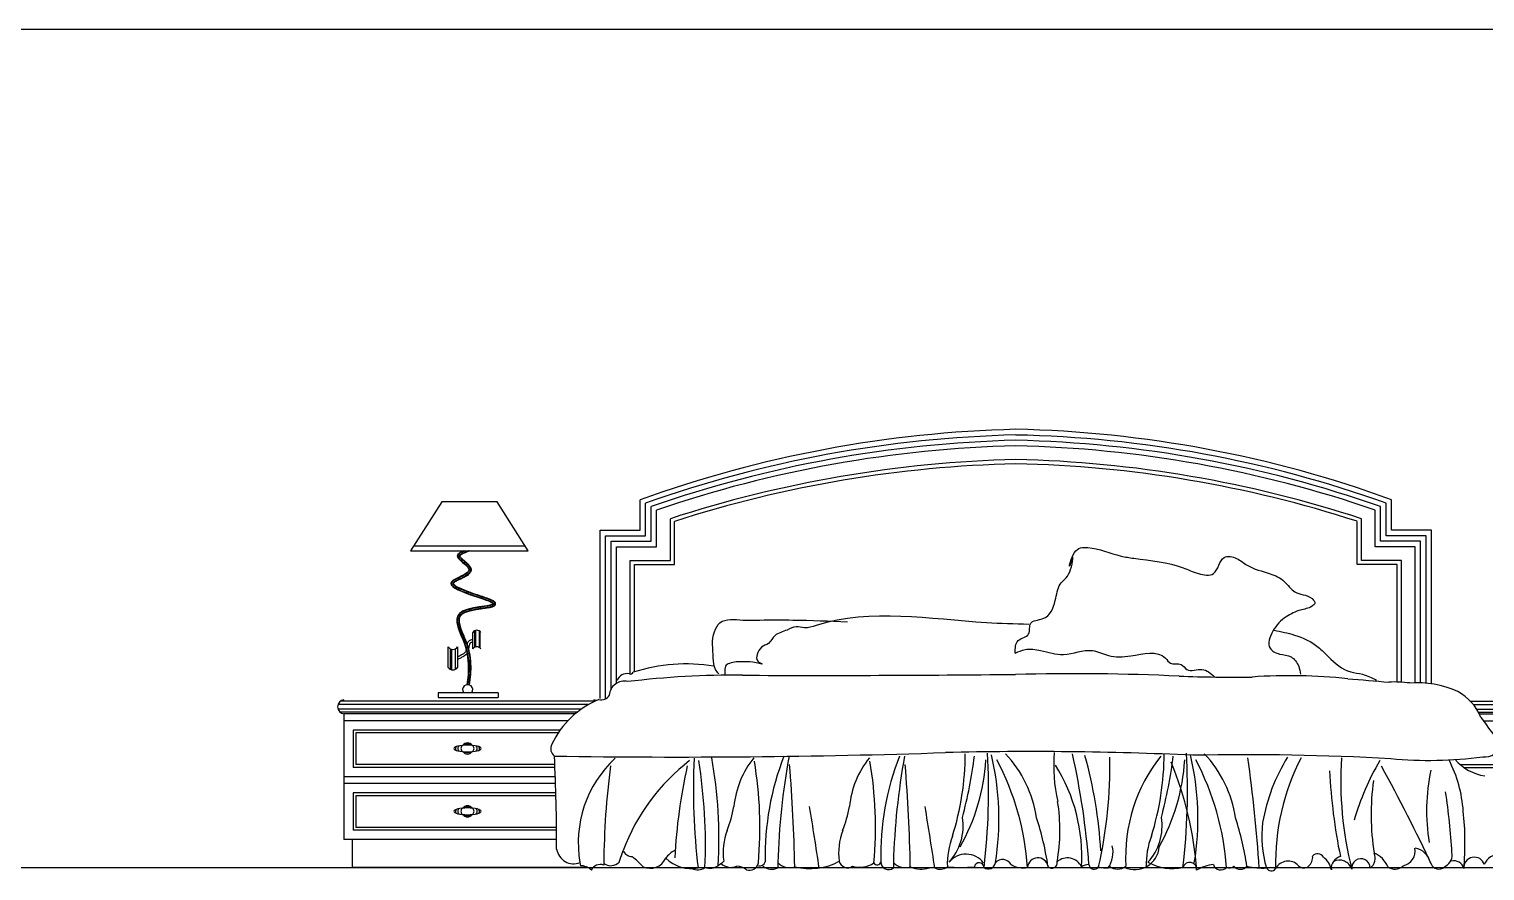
# Model space of a CAD drawing. Header units: inches. Extents: x 18.5 to 61, y 8.5 to 33.3.
# Drawn here: x 50.368 to 53.694, y 20.782 to 22.704 of the extents above; entities that cross this region are included whole.
import ezdxf

# ---------------------------------------------------------------- set-up
doc = ezdxf.new("R2010")
doc.units = ezdxf.units.IN
doc.header["$MEASUREMENT"] = 0
doc.layers.add('02', color=2, linetype='Continuous')
doc.layers.add('1', color=1, linetype='Continuous')

msp = doc.modelspace()

# ---------------------------------------------------------------- linework, layer by layer
at = {"layer": '02'}
for p, q in [((51.3112, 21.625), (51.2396, 21.5131)), ((51.4376, 21.625), (51.3112, 21.625)), ((51.5084, 21.5131), (51.4376, 21.625)), ((51.7642, 21.5601), (51.7642, 21.6296)), ((51.7768, 21.5476), (51.7768, 21.6219)), ((53.4686, 21.5476), (53.4686, 21.6219)), ((53.4811, 21.5601), (53.4811, 21.6296)), ((51.7893, 21.535), (51.7893, 21.6141)), ((51.8019, 21.5225), (51.8019, 21.6062)), ((53.4435, 21.5225), (53.4435, 21.6062)), ((53.456, 21.535), (53.456, 21.6141)), ((51.6728, 21.1759), (51.6728, 21.5601)), ((51.6728, 21.5601), (51.7642, 21.5601)), ((51.8333, 21.4911), (51.8333, 21.5863)), ((51.8427, 21.4817), (51.8427, 21.5803)), ((53.4027, 21.4817), (53.4027, 21.5803)), ((53.4121, 21.4911), (53.4121, 21.5863)), ((53.5725, 21.5601), (53.4811, 21.5601)), ((53.5725, 21.2093), (53.5725, 21.5601)), ((51.2468, 21.5244), (51.5013, 21.5244)), ((51.6853, 21.1759), (51.6853, 21.5476)), ((51.6853, 21.5476), (51.7768, 21.5476)), ((51.6979, 21.1974), (51.6979, 21.535)), ((51.6979, 21.535), (51.7893, 21.535)), ((51.7105, 21.2105), (51.7105, 21.5225)), ((51.7105, 21.5225), (51.8019, 21.5225)), ((53.5349, 21.5225), (53.4435, 21.5225)), ((53.5474, 21.535), (53.456, 21.535)), ((53.56, 21.5476), (53.4686, 21.5476)), ((53.5349, 21.2105), (53.5349, 21.5225)), ((53.5474, 21.2116), (53.5474, 21.535)), ((53.56, 21.2108), (53.56, 21.5476)), ((51.2396, 21.5131), (51.5084, 21.5131)), ((51.7418, 21.2316), (51.7418, 21.4911)), ((51.7418, 21.4911), (51.8333, 21.4911)), ((53.5035, 21.4911), (53.4121, 21.4911)), ((53.5035, 21.213), (53.5035, 21.4911)), ((51.7513, 21.2366), (51.7513, 21.4817)), ((51.7513, 21.4817), (51.8427, 21.4817)), ((53.4941, 21.4817), (53.4027, 21.4817)), ((53.4941, 21.2134), (53.4941, 21.4817)), ((51.3819, 21.289), (51.3819, 21.3267)), ((51.3868, 21.2931), (51.3868, 21.3307)), ((51.3892, 21.2938), (51.3892, 21.3314)), ((51.3973, 21.292), (51.3973, 21.3296)), ((51.3988, 21.2908), (51.3988, 21.3285)), ((51.3257, 21.2469), (51.3257, 21.2936)), ((51.3308, 21.2426), (51.3308, 21.2893)), ((51.3342, 21.2415), (51.3342, 21.2882)), ((51.3421, 21.2426), (51.3421, 21.2893)), ((51.3473, 21.2936), (51.3473, 21.2469)), ((51.3027, 21.1891), (51.3027, 21.1779)), ((51.4399, 21.1891), (51.3027, 21.1891)), ((51.4399, 21.1891), (51.4399, 21.1779)), ((51.647, 21.1624), (51.074, 21.1624)), ((51.6605, 21.1694), (51.0792, 21.1694)), ((51.3027, 21.1779), (51.4399, 21.1779)), ((53.6613, 21.1694), (54.1658, 21.1694)), ((53.6675, 21.1624), (54.1711, 21.1624)), ((51.6297, 21.1515), (51.0738, 21.1515)), ((51.6204, 21.1445), (51.0786, 21.1445)), ((51.6158, 21.1408), (51.0873, 21.1408)), ((51.0873, 21.1408), (51.0873, 20.8539)), ((51.5989, 21.1248), (51.0873, 21.1248)), ((53.6755, 21.1515), (54.1712, 21.1515)), ((53.6797, 21.1445), (54.1665, 21.1445)), ((53.6817, 21.1408), (54.1578, 21.1408)), ((53.6908, 21.1248), (54.1578, 21.1248)), ((51.5815, 21.1036), (51.1085, 21.1036)), ((51.1085, 21.1036), (51.1085, 21.0186)), ((51.5771, 21.0972), (51.1149, 21.0972)), ((51.1149, 21.0972), (51.1149, 21.0249)), ((51.5695, 21.0249), (51.1149, 21.0249)), ((53.637, 21.0249), (54.1302, 21.0249)), ((51.5705, 20.9973), (51.0873, 20.9973)), ((51.5697, 21.0186), (51.1085, 21.0186)), ((53.6457, 21.0186), (54.1366, 21.0186)), ((51.5711, 20.9814), (51.0873, 20.9814)), ((51.1085, 20.9601), (51.1085, 20.8751)), ((51.5717, 20.9601), (51.1085, 20.9601)), ((51.5719, 20.9538), (51.1149, 20.9538)), ((51.1149, 20.9538), (51.1149, 20.8815)), ((51.5733, 20.8751), (51.1085, 20.8751)), ((51.5733, 20.8815), (51.1149, 20.8815)), ((51.5735, 20.8539), (51.0873, 20.8539)), ((51.1064, 20.8539), (51.1064, 20.7901)), ((51.7163, 20.8018), (51.7256, 20.8291)), ((51.6391, 20.7901), (51.1064, 20.7901)), ((51.6267, 20.801), (51.628, 20.794)), ((51.6813, 20.7988), (51.6813, 20.7953)), ((52.0789, 20.8015), (52.0786, 20.7888)), ((52.3434, 20.8015), (52.3431, 20.7888)), ((52.4374, 20.7888), (52.4251, 20.7888))]:
    msp.add_line(p, q, dxfattribs=at)
for centre, radius, start, end in [((52.6899, 19.0607), 2.7306, 91.414, 109.8166), ((52.564, 19.1064), 2.6848, 70.0252, 88.7504), ((52.6847, 19.0636), 2.7146, 91.3118, 109.5395), ((52.6898, 19.0255), 2.7407, 91.4067, 109.1818), ((52.5688, 19.1077), 2.6703, 70.3084, 88.8464), ((52.5637, 19.0702), 2.6958, 70.6693, 88.7482), ((52.6898, 19.0068), 2.7468, 91.4023, 108.8592), ((52.6896, 18.9567), 2.7656, 91.3888, 108.0371), ((52.5635, 19.051), 2.7024, 70.9967, 88.7479), ((52.5631, 18.9995), 2.7226, 71.8308, 88.7494), ((52.6841, 18.9638), 2.7485, 91.2824, 107.8261), ((52.5683, 19.0052), 2.707, 72.0466, 88.8509), ((51.3517, 21.5013), 0.000911, 144.4873, 200.9994), ((51.3537, 21.501), 0.00164, 149.9765, 190.3918), ((51.3911, 21.3206), 0.011, 33.5479, 146.4521), ((51.3365, 21.3011), 0.0132, 214.8318, 325.1682), ((51.3911, 21.2829), 0.011, 33.5479, 146.4521), ((51.8696, 20.8611), 0.3936, 80.7702, 107.9013), ((51.3365, 21.2544), 0.0132, 214.8318, 325.1682), ((51.7338, 21.2094), 0.0232, 75.3981, 161.7943), ((51.9754, 19.2564), 1.9725, 89.3319, 96.9806), ((51.7417, 21.2395), 0.00789, 255.3981, 330.9726), ((52.1781, 63.1086), 41.8801, 269.75411, 270.60684), ((52.7526, 15.868), 5.3644, 87.3999, 91.3978), ((53.1216, 24.8181), 3.5935, 267.9949, 270.6578), ((53.2495, 19.9768), 1.2511, 83.968, 93.9688), ((4271.9355, 50673.3316), 50827.4779, 265.23911578, 265.23922247), ((51.3702, 21.1957), 0.0116, 325.1695, 214.8305), ((51.7278, 21.1813), 0.034, 76.5721, 176.2573), ((53.488, 20.9527), 0.2608, 82.4242, 92.8068), ((53.5392, 20.9871), 0.2247, 65.4841, 94.2784), ((53.5746, 21.0861), 0.1202, 22.75, 61.2578), ((51.089, 21.1567), 0.016, 96.2668, 263.7332), ((51.7467, 20.9856), 0.203, 112.1833, 155.0683), ((51.6565, 21.1567), 0.016, 62.6834, 83.7332), ((51.6755, 21.1941), 0.0212, 255.0554, 330.1616), ((54.1764, 21.4658), 0.5933, 214.1616, 221.8686), ((51.3475, 21.0618), 0.00547, 132.1029, 234.6454), ((51.3558, 21.0617), 0.00811, 133.2333, 227.9866), ((51.3639, 21.0616), 0.00912, 128.453, 230.6695), ((51.3698, 21.0617), 0.0127, 34.3548, 145.6452), ((51.3698, 21.0617), 0.0102, 46.9552, 133.0448), ((51.3756, 21.0616), 0.00912, 309.3305, 51.547), ((51.3837, 21.0617), 0.00811, 312.0134, 46.7667), ((51.3921, 21.0618), 0.00547, 305.3546, 47.8971), ((51.5809, 21.0612), 0.0208, 151.2315, 233.8387), ((53.6914, 21.0898), 0.0476, 267.5364, 335.0909), ((51.3698, 21.0617), 0.0127, 214.3548, 325.6452), ((51.3698, 21.0617), 0.0102, 226.9552, 313.0448), ((51.851, 39.5151), 18.4729, 269.12405, 271.89575), ((47.028, 20.8327), 4.5455, 359.9864, 2.6685), ((51.8859, 20.8462), 0.2631, 132.7766, 189.8881), ((53.408, 20.7909), 1.7267, 172.296, 179.7377), ((52.1606, 20.6658), 0.4646, 127.5669, 159.4268), ((53.0666, 20.753), 1.2245, 167.2925, 177.2313), ((53.3224, 20.966), 1.4366, 177.0748, 187.0821), ((50.7084, 20.842), 1.2051, 357.5316, 9.1694), ((50.9028, 20.8575), 1.0414, 356.5056, 10.1251), ((52.188, 20.9087), 0.2104, 141.2037, 174.482), ((51.1265, 20.8813), 0.9115, 354.915, 9.5664), ((52.6799, 20.8158), 0.63, 158.7161, 181.151), ((53.7075, 20.7525), 1.6294, 169.6773, 178.2756), ((48.352, 20.7201), 3.7662, 1.085, 4.6433), ((52.452, 20.9087), 0.2104, 141.2037, 174.482), ((51.3905, 20.8813), 0.9115, 354.915, 9.5664), ((52.9439, 20.8158), 0.63, 158.7161, 181.151), ((53.9715, 20.7525), 1.6294, 169.6773, 178.2756), ((48.616, 20.7201), 3.7662, 1.085, 4.6433), ((52.6567, 12.8616), 8.193, 87.40687, 91.36081), ((51.8606, 21.0539), 0.6466, 342.6919, 359.6259), ((52.093, 21.0632), 0.4618, 330.6519, 356.551), ((51.4772, 21.1762), 1.059, 345.1249, 352.8553), ((51.0986, 20.964), 1.4618, 353.1687, 3.4096), ((51.9563, 20.9011), 0.6278, 350.7798, 13.4424), ((52.0391, 20.7483), 0.6118, 3.9216, 27.9869), ((52.4034, 20.8638), 0.2697, 8.3686, 43.5646), ((53.0675, 21.0211), 0.3584, 175.0154, 192.9713), ((52.3818, 20.8147), 0.3917, 356.5949, 32.2459), ((51.0104, 20.6612), 1.7844, 4.3531, 12.5744), ((51.7593, 20.7634), 1.0596, 3.4817, 15.4537), ((51.7881, 21.0241), 1.0497, 347.1924, 0.9681), ((53.2427, 20.8142), 0.3692, 141.4183, 183.3351), ((52.3151, 21.0539), 0.6466, 342.6919, 359.6259), ((52.5475, 21.0632), 0.4618, 330.6519, 356.551), ((51.9317, 21.1762), 1.059, 345.1249, 352.8553), ((52.2359, 20.7243), 0.8022, 4.2453, 22.4189), ((51.5531, 20.964), 1.4618, 353.1687, 3.4096), ((52.4108, 20.9011), 0.6278, 350.7798, 13.4424), ((53.1462, 14.8824), 6.165, 86.90384, 91.10465), ((52.4936, 20.7483), 0.6118, 3.9216, 27.9869), ((52.8579, 20.8638), 0.2697, 8.3686, 43.5646), ((49.9946, 20.5876), 3.1904, 3.6164, 8.1624), ((53.599, 20.8203), 0.4188, 148.0546, 170.0487), ((53.7379, 20.8004), 0.5218, 152.5878, 181.4082), ((54.1764, 20.9867), 0.8113, 176.1942, 194.3062), ((53.9697, 20.7323), 0.5974, 149.6617, 163.917), ((53.5663, 22.0005), 0.966, 264.8232, 277.3172), ((53.3358, 20.8956), 0.3101, 4.2607, 26.805), ((53.7114, 21.11), 0.1122, 221.017, 261.2773), ((54.5965, 21.0694), 1.2583, 182.675, 191.6768), ((53.9997, 20.91), 0.5653, 172.0006, 188.8952), ((50.2118, 19.2262), 3.7094, 25.0021, 28.9384), ((54.004, 20.9193), 0.4428, 167.9198, 189.3722), ((52.0393, 20.7315), 1.5824, 3.3455, 8.4008), ((51.3475, 20.9183), 0.00547, 132.1029, 234.6454), ((51.3558, 20.9183), 0.00811, 133.2333, 227.9866), ((51.3639, 20.9182), 0.00912, 128.453, 230.6695), ((51.3698, 20.9182), 0.0127, 34.3548, 145.6452), ((51.3698, 20.9182), 0.0102, 46.9552, 133.0448), ((51.3756, 20.9182), 0.00912, 309.3305, 51.547), ((51.3837, 20.9183), 0.00811, 312.0134, 46.7667), ((51.3921, 20.9183), 0.00547, 305.3546, 47.8971), ((51.6622, 20.9899), 0.3222, 338.9996, 349.0922), ((44.2751, 19.6166), 7.9848, 8.44175, 9.45975), ((51.9262, 20.9899), 0.3222, 338.9996, 349.0922), ((44.5391, 19.6166), 7.9848, 8.44175, 9.45975), ((52.3145, 20.8757), 0.4089, 349.7772, 9.1411), ((51.3698, 20.9182), 0.0127, 214.3548, 325.6452), ((51.3698, 20.9182), 0.0102, 226.9552, 313.0448), ((52.3797, 20.8846), 0.1226, 317.5306, 9.2654), ((52.0217, 20.6921), 0.6819, 8.4822, 18.0138), ((52.8342, 20.8846), 0.1226, 317.5306, 9.2654), ((52.4762, 20.6921), 0.6819, 8.4822, 18.0138), ((53.4332, 20.8619), 0.2487, 172.9093, 197.0975), ((52.9796, 20.8465), 0.6693, 354.9488, 6.1864), ((52.0926, 20.8246), 0.1388, 158.9448, 188.3672), ((52.3566, 20.8246), 0.1388, 158.9448, 188.3672), ((52.6412, 20.7983), 0.1751, 158.8295, 182.2353), ((53.0957, 20.7983), 0.1751, 158.8295, 182.2353), ((51.6127, 20.8381), 0.0397, 189.3279, 290.7512), ((51.7457, 20.8361), 0.0213, 199.2837, 271.2133), ((51.8695, 20.7784), 0.0569, 117.1359, 145.2035), ((52.7806, 20.8245), 0.0641, 326.178, 13.4601), ((52.8948, 20.8403), 0.0553, 245.0633, 356.4483), ((53.4174, 20.8109), 0.0265, 303.7189, 26.1266), ((53.4211, 20.7713), 0.0551, 21.4432, 68.5907), ((53.5007, 20.8279), 0.0345, 281.1596, 10.5801), ((53.527, 20.7912), 0.0438, 12.3231, 79.8726), ((53.5943, 20.8174), 0.0256, 294.1728, 14.6798), ((51.6278, 20.7589), 0.0352, 44.8069, 89.5507), ((51.6735, 20.7736), 0.0231, 70.2662, 154.2081), ((51.697, 20.8219), 0.0279, 235.7835, 313.9471), ((51.5131, 20.5439), 0.3574, 43.8408, 49.2893), ((51.7868, 20.828), 0.0399, 246.5306, 334.5588), ((51.8814, 20.8724), 0.0849, 226.3595, 280.4454), ((51.8953, 20.8141), 0.0295, 244.4354, 305.4983), ((51.9236, 20.821), 0.0328, 250.1052, 304.7485), ((51.8451, 20.9288), 0.1662, 305.7775, 311.511), ((51.9721, 20.8251), 0.0349, 228.2933, 291.8965), ((51.9844, 20.7557), 0.037, 52.142, 88.9985), ((52.0142, 20.8043), 0.0206, 250.1699, 349.2914), ((52.0377, 20.8064), 0.0128, 255.2586, 345.2254), ((52.065, 20.8192), 0.0332, 232.6886, 294.1555), ((52.1061, 20.8265), 0.0369, 222.5803, 288.1209), ((52.1518, 20.9276), 0.1404, 255.8611, 298.6801), ((52.2383, 20.8087), 0.0195, 192.6558, 305.2675), ((52.2657, 20.8487), 0.0583, 253.945, 304.1707), ((52.3058, 20.8045), 0.00837, 208.7391, 350.1744), ((52.332, 20.803), 0.018, 179.5314, 308.1557), ((52.3706, 20.8265), 0.0369, 222.5803, 288.1209), ((52.407, 20.8479), 0.0617, 246.1073, 286.9929), ((52.4497, 20.8131), 0.0272, 242.9813, 307.3007), ((52.4971, 21.1394), 0.3493, 264.9311, 275.0689), ((52.5089, 20.7708), 0.0496, 36.7048, 141.4039), ((52.5389, 20.7897), 0.0111, 2.4624, 170.8076), ((52.56, 20.8027), 0.0161, 231.4118, 352.1682), ((52.5925, 20.7859), 0.0221, 29.0143, 138.5852), ((52.6384, 20.8386), 0.0497, 237.6147, 282.8312), ((52.673, 20.7884), 0.0236, 10.5067, 175.8493), ((52.7054, 20.8002), 0.0119, 218.9081, 14.1958), ((52.7404, 20.7758), 0.036, 25.7753, 130.5954), ((52.7903, 20.7646), 0.032, 91.0643, 123.1229), ((52.8016, 20.7977), 0.0119, 185.1706, 328.363), ((52.8318, 20.8665), 0.0777, 255.0726, 271.5156), ((52.8552, 20.8168), 0.0305, 231.9328, 308.0672), ((52.9797, 20.8995), 0.1121, 240.5749, 282.7942), ((53.0199, 20.7858), 0.016, 352.3236, 164.2775), ((53.0847, 20.7023), 0.0949, 96.3873, 121.0066), ((53.0909, 20.8019), 0.0176, 197.5187, 317.8974), ((53.1104, 20.8047), 0.0159, 246.1068, 311.2899), ((53.1358, 20.8054), 0.0195, 220.2961, 319.7039), ((53.1871, 20.9518), 0.1632, 257.1115, 272.9646), ((53.2063, 20.7943), 0.0121, 206.9551, 325.8954), ((53.2446, 20.7725), 0.032, 42.3119, 151.9303), ((53.2806, 20.8062), 0.0174, 224.4471, 309.1961), ((53.2736, 20.8132), 0.0273, 311.3754, 6.0999), ((53.3121, 20.8061), 0.0152, 29.0949, 138.8939), ((53.2996, 20.7771), 0.0446, 10.1876, 54.7849), ((53.3709, 20.7881), 0.0275, 103.7752, 186.5448), ((53.3617, 20.7768), 0.0301, 18.2556, 116.384), ((53.4111, 20.7889), 0.021, 359.804, 187.3004), ((53.4883, 20.8135), 0.0272, 234.0186, 314.4494), ((53.5892, 20.8053), 0.0192, 215.8635, 324.1365), ((53.6237, 20.7819), 0.0233, 14.0183, 104.8528), ((53.6702, 20.7896), 0.0239, 17.0145, 184.9806), ((53.7259, 20.7842), 0.0351, 9.6702, 159.3511)]:
    msp.add_arc(centre, radius, start, end, dxfattribs=at)
at = {"layer": '02', "extrusion": (0, 0, -1)}
for centre in [(51.3698, 21.0617), (51.3698, 20.9182)]:
    msp.add_ellipse(centre, major_axis=(-0.031, 0), ratio=0.246902, dxfattribs=at)
at = {"layer": '02'}
for points in [[(52.6213, 21.2796), (52.6278, 21.3079), (52.6518, 21.3232), (52.6562, 21.3472), (52.6845, 21.3581), (52.7129, 21.3995), (52.7238, 21.4366), (52.7457, 21.465), (52.7522, 21.4977), (52.7457, 21.4786), (52.7566, 21.5091), (52.7871, 21.5206), (52.8631, 21.5011), (52.8921, 21.4961), (53.0048, 21.4742), (53.0397, 21.4611), (53.0746, 21.4611), (53.0986, 21.4977), (53.127, 21.4955), (53.151, 21.4802), (53.2034, 21.4606), (53.2361, 21.4431), (53.2601, 21.4191), (53.2994, 21.4039), (53.306, 21.393), (53.2994, 21.3864), (53.2732, 21.3777), (53.2405, 21.3624), (53.2099, 21.3297), (53.2034, 21.2905), (53.2252, 21.2774), (53.2514, 21.2708), (53.2689, 21.249), (53.2732, 21.2316)], [(51.9442, 21.2319), (51.9365, 21.2421), (51.9315, 21.2687), (51.934, 21.3284), (51.9467, 21.3487), (51.9988, 21.355), (52.0381, 21.355), (52.1131, 21.355), (52.238, 21.3512)], [(52.6521, 21.3449), (52.5555, 21.3487), (52.1664, 21.3423), (52.1397, 21.3372), (52.1207, 21.3398), (52.1004, 21.3322), (52.0724, 21.3195), (52.0572, 21.3017), (52.0419, 21.2928), (52.0318, 21.2763), (52.0331, 21.2611), (52.0432, 21.2547), (52.0216, 21.2586), (51.9988, 21.2598), (51.9683, 21.256), (51.9594, 21.2497), (51.9581, 21.2357), (51.9581, 21.2306)], [(53.2129, 21.3318), (53.2594, 21.3207), (53.3137, 21.2931), (53.337, 21.2709), (53.3879, 21.2366), (53.4145, 21.2311), (53.4466, 21.2178)], [(52.6213, 21.2796), (52.6438, 21.2875), (52.6793, 21.2853), (52.7313, 21.2764), (52.7978, 21.2853), (52.8343, 21.2742), (52.8853, 21.2731), (52.9648, 21.2676), (52.9759, 21.2565), (53.0002, 21.2532), (53.0135, 21.2421), (53.0479, 21.2421), (53.0767, 21.2255)]]:
    msp.add_spline(points, degree=3, dxfattribs=at)
for points, knots in [([(51.3614, 21.5131), (51.3537, 21.5097), (51.333, 21.4989), (51.4022, 21.4658), (51.2672, 21.4336), (51.509, 21.3843), (51.3164, 21.3878), (51.3762, 21.2892), (51.3728, 21.2364), (51.3685, 21.2072)], [3.338141, 3.338141, 3.338141, 3.338141, 21.800594, 60.108308, 105.571543, 206.400507, 281.334538, 347.474159, 434.569615, 434.569615, 434.569615, 434.569615]), ([(51.3641, 21.5131), (51.3628, 21.5126), (51.3616, 21.5121), (51.358, 21.5105), (51.3558, 21.5094), (51.3524, 21.5074), (51.3511, 21.5065), (51.3494, 21.505), (51.3488, 21.5044), (51.348, 21.5033), (51.3478, 21.5028), (51.3476, 21.502), (51.3475, 21.5016), (51.3476, 21.5007), (51.3477, 21.5001), (51.3482, 21.4988), (51.3486, 21.4981), (51.3496, 21.4967), (51.3502, 21.496), (51.3524, 21.4936), (51.3543, 21.4919), (51.3584, 21.4883), (51.3606, 21.4865), (51.3648, 21.4829), (51.3669, 21.4811), (51.3699, 21.478), (51.371, 21.4767), (51.3725, 21.4744), (51.373, 21.4734), (51.3736, 21.4718), (51.3737, 21.4713), (51.3738, 21.4702), (51.3738, 21.4697), (51.3736, 21.4682), (51.3733, 21.4673), (51.3725, 21.4656), (51.3719, 21.4648), (51.3705, 21.4633), (51.3697, 21.4625), (51.3669, 21.4602), (51.3646, 21.4587), (51.3595, 21.4558), (51.3567, 21.4545), (51.3511, 21.4518), (51.3483, 21.4505), (51.3436, 21.4481), (51.3416, 21.4471), (51.3387, 21.4454), (51.3376, 21.4447), (51.3359, 21.4435), (51.3353, 21.4429), (51.334, 21.4417), (51.3335, 21.4409), (51.3329, 21.4397), (51.3328, 21.4392), (51.3328, 21.4381), (51.3329, 21.4376), (51.3332, 21.4365), (51.3335, 21.4359), (51.3343, 21.4347), (51.3349, 21.4341), (51.3368, 21.4321), (51.3386, 21.4307), (51.343, 21.4279), (51.3455, 21.4265), (51.3536, 21.4225), (51.3599, 21.42), (51.3732, 21.415), (51.3802, 21.4125), (51.3936, 21.408), (51.4001, 21.4059), (51.4085, 21.403), (51.411, 21.4021), (51.4154, 21.4005), (51.4174, 21.3997), (51.4207, 21.3984), (51.422, 21.3978), (51.4241, 21.3969), (51.4249, 21.3964), (51.4262, 21.3956), (51.4268, 21.3953), (51.4277, 21.3946), (51.4281, 21.3943), (51.4286, 21.3936), (51.4288, 21.3934), (51.429, 21.3929), (51.429, 21.3927), (51.4291, 21.3922), (51.4291, 21.3919), (51.429, 21.3915), (51.4289, 21.3913), (51.4287, 21.3909), (51.4285, 21.3907), (51.4281, 21.3902), (51.4277, 21.39), (51.427, 21.3896), (51.4265, 21.3894), (51.4256, 21.389), (51.425, 21.3888), (51.4231, 21.3882), (51.4215, 21.3878), (51.4177, 21.3871), (51.4156, 21.3868), (51.4083, 21.3857), (51.4025, 21.3849), (51.3903, 21.383), (51.3839, 21.3819), (51.3718, 21.379), (51.3661, 21.3773), (51.3595, 21.3743), (51.3577, 21.3734), (51.3546, 21.3714), (51.3533, 21.3703), (51.351, 21.3681), (51.35, 21.3669), (51.3481, 21.3637), (51.3473, 21.3616), (51.3464, 21.357), (51.3463, 21.3546), (51.3467, 21.3494), (51.3472, 21.3466), (51.3493, 21.3378), (51.3516, 21.3314), (51.3569, 21.3182), (51.3598, 21.3114), (51.3631, 21.3026), (51.3639, 21.3004), (51.3653, 21.2962), (51.3659, 21.2941), (51.3678, 21.2878), (51.3688, 21.2837), (51.3713, 21.2715), (51.3722, 21.2635), (51.3735, 21.239), (51.3719, 21.223), (51.3696, 21.2073)], [1.566593, 1.566593, 1.566593, 1.566593, 4.460196, 4.460196, 10.407124, 10.407124, 14.854636, 14.854636, 18.15412, 18.15412, 20.729391, 20.729391, 22.821756, 22.821756, 25.716258, 25.716258, 28.610759, 28.610759, 31.505261, 31.505261, 37.829469, 37.829469, 44.153677, 44.153677, 50.477885, 50.477885, 55.014494, 55.014494, 58.41799, 58.41799, 60.206294, 60.206294, 61.994598, 61.994598, 65.179968, 65.179968, 68.365338, 68.365338, 71.550708, 71.550708, 78.419242, 78.419242, 85.287776, 85.287776, 92.15631, 92.15631, 97.674914, 97.674914, 101.456856, 101.456856, 104.545771, 104.545771, 108.852016, 108.852016, 112.286075, 112.286075, 115.720134, 115.720134, 119.154193, 119.154193, 122.588252, 122.588252, 129.847675, 129.847675, 137.107097, 137.107097, 150.655167, 150.655167, 164.203237, 164.203237, 177.205542, 177.205542, 183.236316, 183.236316, 188.819213, 188.819213, 193.313854, 193.313854, 196.996431, 196.996431, 200.002615, 200.002615, 203.008798, 203.008798, 204.914632, 204.914632, 206.31628, 206.31628, 207.717928, 207.717928, 209.119576, 209.119576, 210.521225, 210.521225, 213.13778, 213.13778, 215.754335, 215.754335, 218.37089, 218.37089, 224.541475, 224.541475, 230.71206, 230.71206, 244.148864, 244.148864, 257.585667, 257.585667, 271.022471, 271.022471, 276.353085, 276.353085, 281.591769, 281.591769, 286.830454, 286.830454, 294.867186, 294.867186, 302.903918, 302.903918, 310.940649, 310.940649, 327.68629, 327.68629, 344.43193, 344.43193, 349.828216, 349.828216, 355.224502, 355.224502, 366.017073, 366.017073, 387.602217, 387.602217, 434.30746, 434.30746, 434.30746, 434.30746]), ([(51.3508, 21.501), (51.3508, 21.5009), (51.3509, 21.5008), (51.351, 21.5005), (51.3511, 21.5003), (51.3513, 21.5), (51.3514, 21.4998), (51.3517, 21.4993), (51.3519, 21.499), (51.3524, 21.4983), (51.3527, 21.498), (51.3539, 21.4966), (51.3551, 21.4955), (51.3576, 21.4931), (51.3591, 21.4919), (51.362, 21.4894), (51.3636, 21.4881), (51.3666, 21.4856), (51.3681, 21.4842), (51.3706, 21.4818), (51.3717, 21.4808), (51.3734, 21.4788), (51.374, 21.4779), (51.3751, 21.4762), (51.3755, 21.4755), (51.3763, 21.4739), (51.3766, 21.473), (51.3769, 21.4715), (51.377, 21.4709), (51.377, 21.4696), (51.3769, 21.469), (51.3768, 21.4678), (51.3766, 21.4672), (51.3762, 21.4661), (51.376, 21.4655), (51.3752, 21.464), (51.3745, 21.463), (51.3731, 21.4613), (51.3722, 21.4605), (51.3705, 21.459), (51.3695, 21.4582), (51.3675, 21.4569), (51.3665, 21.4562), (51.3633, 21.4543), (51.3609, 21.453), (51.3559, 21.4505), (51.3532, 21.4492), (51.3479, 21.4467), (51.3455, 21.4455), (51.3421, 21.4437), (51.3411, 21.4431), (51.3394, 21.4421), (51.3388, 21.4416), (51.3377, 21.4408), (51.3372, 21.4404), (51.3366, 21.4397), (51.3364, 21.4395), (51.3361, 21.4391), (51.3361, 21.439), (51.3361, 21.4389)], [24.742567, 24.742567, 24.742567, 24.742567, 25.844682, 25.844682, 26.946797, 26.946797, 28.048912, 28.048912, 29.595512, 29.595512, 31.142111, 31.142111, 35.583936, 35.583936, 40.025761, 40.025761, 44.467586, 44.467586, 48.909411, 48.909411, 52.446521, 52.446521, 55.192522, 55.192522, 57.306356, 57.306356, 59.42019, 59.42019, 60.869835, 60.869835, 62.319481, 62.319481, 63.769126, 63.769126, 65.218772, 65.218772, 68.118063, 68.118063, 71.017354, 71.017354, 73.916646, 73.916646, 76.815937, 76.815937, 82.614519, 82.614519, 89.186323, 89.186323, 95.758127, 95.758127, 99.208829, 99.208829, 101.962676, 101.962676, 104.716523, 104.716523, 107.47037, 107.47037, 109.417508, 109.417508, 109.417508, 109.417508]), ([(51.3521, 21.5007), (51.3522, 21.5005), (51.3524, 21.5002), (51.3529, 21.4994), (51.3534, 21.4988), (51.3545, 21.4976), (51.3552, 21.4969), (51.3566, 21.4955), (51.3574, 21.4948), (51.3601, 21.4924), (51.3622, 21.4907), (51.3659, 21.4876), (51.3675, 21.4862), (51.3703, 21.4836), (51.3716, 21.4824), (51.3736, 21.4802), (51.3744, 21.4792), (51.3758, 21.4772), (51.3763, 21.4763), (51.3772, 21.4745), (51.3775, 21.4736), (51.3778, 21.4722), (51.3779, 21.4717), (51.378, 21.4707), (51.378, 21.4702), (51.378, 21.4687), (51.3779, 21.4678), (51.3774, 21.466), (51.377, 21.4652), (51.3762, 21.4636), (51.3757, 21.4629), (51.3747, 21.4615), (51.3741, 21.4609), (51.3724, 21.4591), (51.371, 21.458), (51.3682, 21.456), (51.3667, 21.455), (51.3635, 21.4532), (51.3619, 21.4523), (51.3576, 21.4501), (51.3549, 21.4489), (51.3497, 21.4464), (51.3473, 21.4452), (51.3436, 21.4433), (51.3423, 21.4426), (51.3403, 21.4414), (51.3395, 21.4409), (51.3384, 21.44), (51.338, 21.4396), (51.3375, 21.4391), (51.3373, 21.4389), (51.3371, 21.4387), (51.3371, 21.4386), (51.3371, 21.4385), (51.3371, 21.4385), (51.337, 21.4385)], [26.723153, 26.723153, 26.723153, 26.723153, 28.56905, 28.56905, 31.355619, 31.355619, 34.142188, 34.142188, 36.928758, 36.928758, 42.996967, 42.996967, 47.740356, 47.740356, 51.562976, 51.562976, 54.639141, 54.639141, 57.151725, 57.151725, 59.189118, 59.189118, 60.25302, 60.25302, 61.316923, 61.316923, 63.327567, 63.327567, 65.338212, 65.338212, 67.348857, 67.348857, 69.359502, 69.359502, 73.472503, 73.472503, 77.585504, 77.585504, 81.698506, 81.698506, 88.100711, 88.100711, 94.502917, 94.502917, 98.612792, 98.612792, 101.992061, 101.992061, 104.700119, 104.700119, 106.755149, 106.755149, 108.81018, 108.81018, 109.417508, 109.417508, 109.417508, 109.417508]), ([(51.3722, 21.5131), (51.3718, 21.513), (51.3713, 21.5128), (51.3642, 21.5097), (51.3629, 21.5092), (51.3601, 21.5079), (51.3585, 21.5071), (51.3557, 21.5057), (51.3544, 21.5049), (51.3529, 21.5038), (51.3524, 21.5034), (51.3517, 21.5028), (51.3515, 21.5026), (51.3512, 21.5023), (51.3511, 21.5022), (51.351, 21.502), (51.351, 21.5019), (51.3509, 21.5019)], [1.232873, 1.232873, 1.232873, 1.232873, 1.491985, 1.491985, 4.475955, 4.475955, 8.667255, 8.667255, 12.858554, 12.858554, 15.271624, 15.271624, 16.834714, 16.834714, 17.90612, 17.90612, 18.640236, 18.640236, 18.640236, 18.640236]), ([(51.3749, 21.5131), (51.3743, 21.5129), (51.3733, 21.5124), (51.3646, 21.5087), (51.3634, 21.5082), (51.3605, 21.5069), (51.359, 21.5062), (51.3563, 21.5048), (51.3551, 21.504), (51.3535, 21.503), (51.353, 21.5026), (51.3525, 21.5021), (51.3524, 21.502), (51.3523, 21.5019)], [0.521573, 0.521573, 0.521573, 0.521573, 1.4945, 1.4945, 4.483499, 4.483499, 8.622859, 8.622859, 12.762219, 12.762219, 15.441775, 15.441775, 16.441281, 16.441281, 16.441281, 16.441281]), ([(51.336, 21.4383), (51.336, 21.4382), (51.336, 21.4382), (51.3361, 21.4381), (51.3361, 21.438), (51.3362, 21.4377), (51.3363, 21.4376), (51.3366, 21.4371), (51.3368, 21.4367), (51.3375, 21.4359), (51.3379, 21.4355), (51.3389, 21.4346), (51.3394, 21.4342), (51.341, 21.433), (51.3421, 21.4322), (51.3446, 21.4307), (51.346, 21.4299), (51.3508, 21.4274), (51.3546, 21.4257), (51.363, 21.4222), (51.3675, 21.4205), (51.3767, 21.4171), (51.3815, 21.4155), (51.3919, 21.4119), (51.3976, 21.4101), (51.4054, 21.4074), (51.408, 21.4065), (51.4134, 21.4046), (51.4162, 21.4036), (51.4209, 21.4018), (51.4227, 21.401), (51.4253, 21.3998), (51.4261, 21.3994), (51.4275, 21.3986), (51.428, 21.3983), (51.4288, 21.3977), (51.4292, 21.3975), (51.4298, 21.397), (51.4301, 21.3967), (51.4306, 21.3962), (51.4308, 21.396), (51.4312, 21.3955), (51.4313, 21.3952), (51.4317, 21.3946), (51.4319, 21.3943), (51.4321, 21.3936), (51.4322, 21.3933), (51.4323, 21.3926), (51.4323, 21.3922), (51.4323, 21.3915), (51.4322, 21.3911), (51.432, 21.3905), (51.4319, 21.3901), (51.4316, 21.3895), (51.4314, 21.3893), (51.4311, 21.3888), (51.4309, 21.3886), (51.4305, 21.3881), (51.4303, 21.388), (51.4298, 21.3875), (51.4295, 21.3873), (51.4286, 21.3868), (51.4281, 21.3866), (51.4271, 21.3861), (51.4266, 21.3859), (51.4255, 21.3856), (51.4249, 21.3854), (51.4231, 21.3849), (51.4217, 21.3847), (51.4188, 21.3841), (51.4173, 21.3838), (51.4139, 21.3833), (51.4121, 21.383), (51.4066, 21.3822), (51.4026, 21.3817), (51.3935, 21.3803), (51.3884, 21.3794), (51.3798, 21.3777), (51.3762, 21.3768), (51.3694, 21.3749), (51.3662, 21.3738), (51.3613, 21.3717), (51.3595, 21.3707), (51.357, 21.3691), (51.3562, 21.3685), (51.3545, 21.3671), (51.3537, 21.3663), (51.3523, 21.3646), (51.3518, 21.3637), (51.3509, 21.3618), (51.3505, 21.3609), (51.3498, 21.3582), (51.3496, 21.3565), (51.3496, 21.3527), (51.3498, 21.3507), (51.3505, 21.3464), (51.351, 21.3441), (51.3523, 21.3393), (51.3531, 21.3369), (51.3558, 21.3294), (51.3579, 21.3242), (51.3622, 21.3136), (51.3644, 21.3082), (51.3671, 21.3008), (51.3678, 21.2987), (51.3691, 21.2945), (51.3698, 21.2924), (51.3714, 21.2863), (51.3724, 21.2822), (51.3747, 21.2702), (51.3755, 21.2624), (51.3764, 21.2433), (51.3758, 21.2322), (51.3741, 21.2166), (51.3735, 21.2118), (51.3728, 21.207)], [114.420047, 114.420047, 114.420047, 114.420047, 115.436833, 115.436833, 116.453618, 116.453618, 118.388514, 118.388514, 121.1311, 121.1311, 123.873686, 123.873686, 126.616272, 126.616272, 130.836368, 130.836368, 135.056463, 135.056463, 144.361808, 144.361808, 153.667153, 153.667153, 162.972498, 162.972498, 174.277014, 174.277014, 179.895546, 179.895546, 187.20401, 187.20401, 193.17955, 193.17955, 196.531033, 196.531033, 198.917504, 198.917504, 200.699238, 200.699238, 202.137444, 202.137444, 203.244801, 203.244801, 204.352157, 204.352157, 205.41654, 205.41654, 206.243151, 206.243151, 207.069763, 207.069763, 207.896374, 207.896374, 208.722986, 208.722986, 209.549597, 209.549597, 210.446262, 210.446262, 211.342926, 211.342926, 212.829582, 212.829582, 215.152107, 215.152107, 217.474632, 217.474632, 219.797156, 219.797156, 224.442206, 224.442206, 229.087255, 229.087255, 233.732305, 233.732305, 243.022404, 243.022404, 253.942074, 253.942074, 262.124086, 262.124086, 270.306098, 270.306098, 276.310693, 276.310693, 279.702254, 279.702254, 284.255546, 284.255546, 288.808838, 288.808838, 293.36213, 293.36213, 300.118557, 300.118557, 306.874983, 306.874983, 313.631409, 313.631409, 320.387835, 320.387835, 333.6347, 333.6347, 346.881565, 346.881565, 352.108757, 352.108757, 357.335948, 357.335948, 367.790332, 367.790332, 388.699098, 388.699098, 420.115082, 420.115082, 434.119231, 434.119231, 434.119231, 434.119231]), ([(51.337, 21.4385), (51.3371, 21.4385), (51.3371, 21.4385), (51.3371, 21.4383), (51.3372, 21.4381), (51.3375, 21.4376), (51.3377, 21.4373), (51.3383, 21.4367), (51.3387, 21.4363), (51.34, 21.4351), (51.3412, 21.4342), (51.344, 21.4323), (51.3456, 21.4313), (51.3493, 21.4294), (51.3513, 21.4284), (51.3578, 21.4254), (51.3627, 21.4234), (51.373, 21.4196), (51.3784, 21.4176), (51.3893, 21.4139), (51.3946, 21.4122), (51.4048, 21.4087), (51.4096, 21.4071), (51.4162, 21.4047), (51.4184, 21.4039), (51.4221, 21.4024), (51.4235, 21.4018), (51.4258, 21.4007), (51.4267, 21.4003), (51.4282, 21.3994), (51.4288, 21.3991), (51.4298, 21.3983), (51.4303, 21.398), (51.431, 21.3973), (51.4314, 21.3969), (51.432, 21.3962), (51.4323, 21.3958), (51.4328, 21.3949), (51.433, 21.3944), (51.4332, 21.3936), (51.4333, 21.3932), (51.4334, 21.3923), (51.4334, 21.3919), (51.4333, 21.391), (51.4332, 21.3906), (51.4329, 21.3898), (51.4327, 21.3894), (51.4324, 21.3888), (51.4322, 21.3885), (51.4316, 21.3877), (51.4311, 21.3873), (51.4303, 21.3866), (51.4299, 21.3864), (51.4291, 21.3859), (51.4288, 21.3857), (51.428, 21.3854), (51.4276, 21.3852), (51.4264, 21.3847), (51.4255, 21.3845), (51.4236, 21.384), (51.4225, 21.3838), (51.4204, 21.3833), (51.4193, 21.3831), (51.4154, 21.3824), (51.4124, 21.382), (51.4061, 21.3811), (51.4028, 21.3806), (51.3958, 21.3796), (51.3923, 21.379), (51.3844, 21.3775), (51.38, 21.3766), (51.3719, 21.3745), (51.3681, 21.3733), (51.3627, 21.3711), (51.3608, 21.3702), (51.358, 21.3685), (51.3569, 21.3678), (51.3554, 21.3665), (51.3548, 21.366), (51.3536, 21.3646), (51.353, 21.3636), (51.3519, 21.3617), (51.3515, 21.3606), (51.351, 21.3584), (51.3508, 21.3571), (51.3506, 21.3545), (51.3507, 21.3531), (51.3509, 21.35), (51.3512, 21.3484), (51.3523, 21.3432), (51.3534, 21.3393), (51.3563, 21.3311), (51.358, 21.3269), (51.3615, 21.3182), (51.3634, 21.3137), (51.366, 21.3069), (51.3669, 21.3046), (51.3686, 21.2999), (51.3693, 21.2975), (51.3714, 21.2906), (51.3726, 21.286), (51.3755, 21.2725), (51.3765, 21.2638), (51.3773, 21.2468), (51.3771, 21.2385), (51.3759, 21.2224), (51.375, 21.2145), (51.3738, 21.2067)], [114.420047, 114.420047, 114.420047, 114.420047, 115.751098, 115.751098, 118.459844, 118.459844, 121.16859, 121.16859, 123.877335, 123.877335, 129.222864, 129.222864, 134.568392, 134.568392, 139.913921, 139.913921, 150.554005, 150.554005, 161.194089, 161.194089, 171.834173, 171.834173, 182.474256, 182.474256, 188.44891, 188.44891, 193.256604, 193.256604, 196.700185, 196.700185, 199.358068, 199.358068, 201.446156, 201.446156, 203.141612, 203.141612, 204.521149, 204.521149, 205.655665, 205.655665, 206.479761, 206.479761, 207.303858, 207.303858, 208.127954, 208.127954, 208.952051, 208.952051, 209.776147, 209.776147, 211.408477, 211.408477, 213.040806, 213.040806, 214.673135, 214.673135, 216.305464, 216.305464, 219.839382, 219.839382, 223.3733, 223.3733, 226.907219, 226.907219, 234.696508, 234.696508, 242.485798, 242.485798, 250.275087, 250.275087, 259.828848, 259.828848, 269.382609, 269.382609, 275.415205, 275.415205, 279.924477, 279.924477, 283.050226, 283.050226, 288.221885, 288.221885, 293.393543, 293.393543, 298.565202, 298.565202, 303.73686, 303.73686, 308.908519, 308.908519, 319.925644, 319.925644, 330.94277, 330.94277, 341.959895, 341.959895, 347.741966, 347.741966, 353.524036, 353.524036, 365.088177, 365.088177, 388.216459, 388.216459, 411.344741, 411.344741, 434.248273, 434.248273, 434.248273, 434.248273]), ([(51.3666, 21.2877), (51.3662, 21.2852), (51.3641, 21.2778), (51.352, 21.2735), (51.3473, 21.2707)], [28.903555, 28.903555, 28.903555, 28.903555, 35.54562, 50.124541, 50.124541, 50.124541, 50.124541]), ([(51.3819, 21.3109), (51.3781, 21.3095), (51.3718, 21.3072), (51.3694, 21.3017), (51.3687, 21.2992)], [0.585824, 0.585824, 0.585824, 0.585824, 11.246009, 18.388391, 18.388391, 18.388391, 18.388391]), ([(51.3819, 21.3052), (51.3814, 21.305), (51.3809, 21.3048), (51.3794, 21.3042), (51.3786, 21.3039), (51.3772, 21.3031), (51.3766, 21.3027), (51.3761, 21.3022), (51.376, 21.3021), (51.3758, 21.3019), (51.3756, 21.3017), (51.3754, 21.3014), (51.3753, 21.3013), (51.375, 21.3008), (51.3748, 21.3004), (51.3744, 21.2995), (51.3742, 21.299), (51.3737, 21.2972), (51.3734, 21.2958), (51.3729, 21.2928), (51.3726, 21.2911), (51.3723, 21.2889), (51.3722, 21.2884), (51.3721, 21.2878)], [2.324073, 2.324073, 2.324073, 2.324073, 3.971915, 3.971915, 7.076529, 7.076529, 10.181143, 10.181143, 11.140957, 11.140957, 12.236091, 12.236091, 13.331225, 13.331225, 15.521494, 15.521494, 17.711763, 17.711763, 22.15837, 22.15837, 26.604977, 26.604977, 27.895145, 27.895145, 27.895145, 27.895145]), ([(51.3687, 21.2785), (51.3687, 21.2785), (51.3686, 21.2784), (51.3682, 21.2779), (51.3679, 21.2774), (51.3672, 21.2766), (51.3669, 21.2763), (51.3654, 21.2748), (51.3641, 21.2739), (51.3616, 21.2722), (51.3604, 21.2715), (51.3578, 21.2701), (51.3565, 21.2695), (51.3541, 21.2683), (51.353, 21.2677), (51.3514, 21.2669), (51.3486, 21.2653), (51.3473, 21.2646)], [34.827607, 34.827607, 34.827607, 34.827607, 35.023794, 35.023794, 35.926646, 35.926646, 36.829498, 36.829498, 39.617642, 39.617642, 42.405787, 42.405787, 45.193931, 45.193931, 47.982075, 47.982075, 49.770376, 49.770376, 49.770376, 49.770376])]:
    msp.add_open_spline(points, degree=3, knots=knots, dxfattribs=at)
at = {"layer": '1'}
for p, q in [((40.3716, 22.7042), (60.6678, 22.7042)), ((40.3716, 20.7901), (60.6678, 20.7901))]:
    msp.add_line(p, q, dxfattribs=at)

doc.saveas('drawing.dxf')
